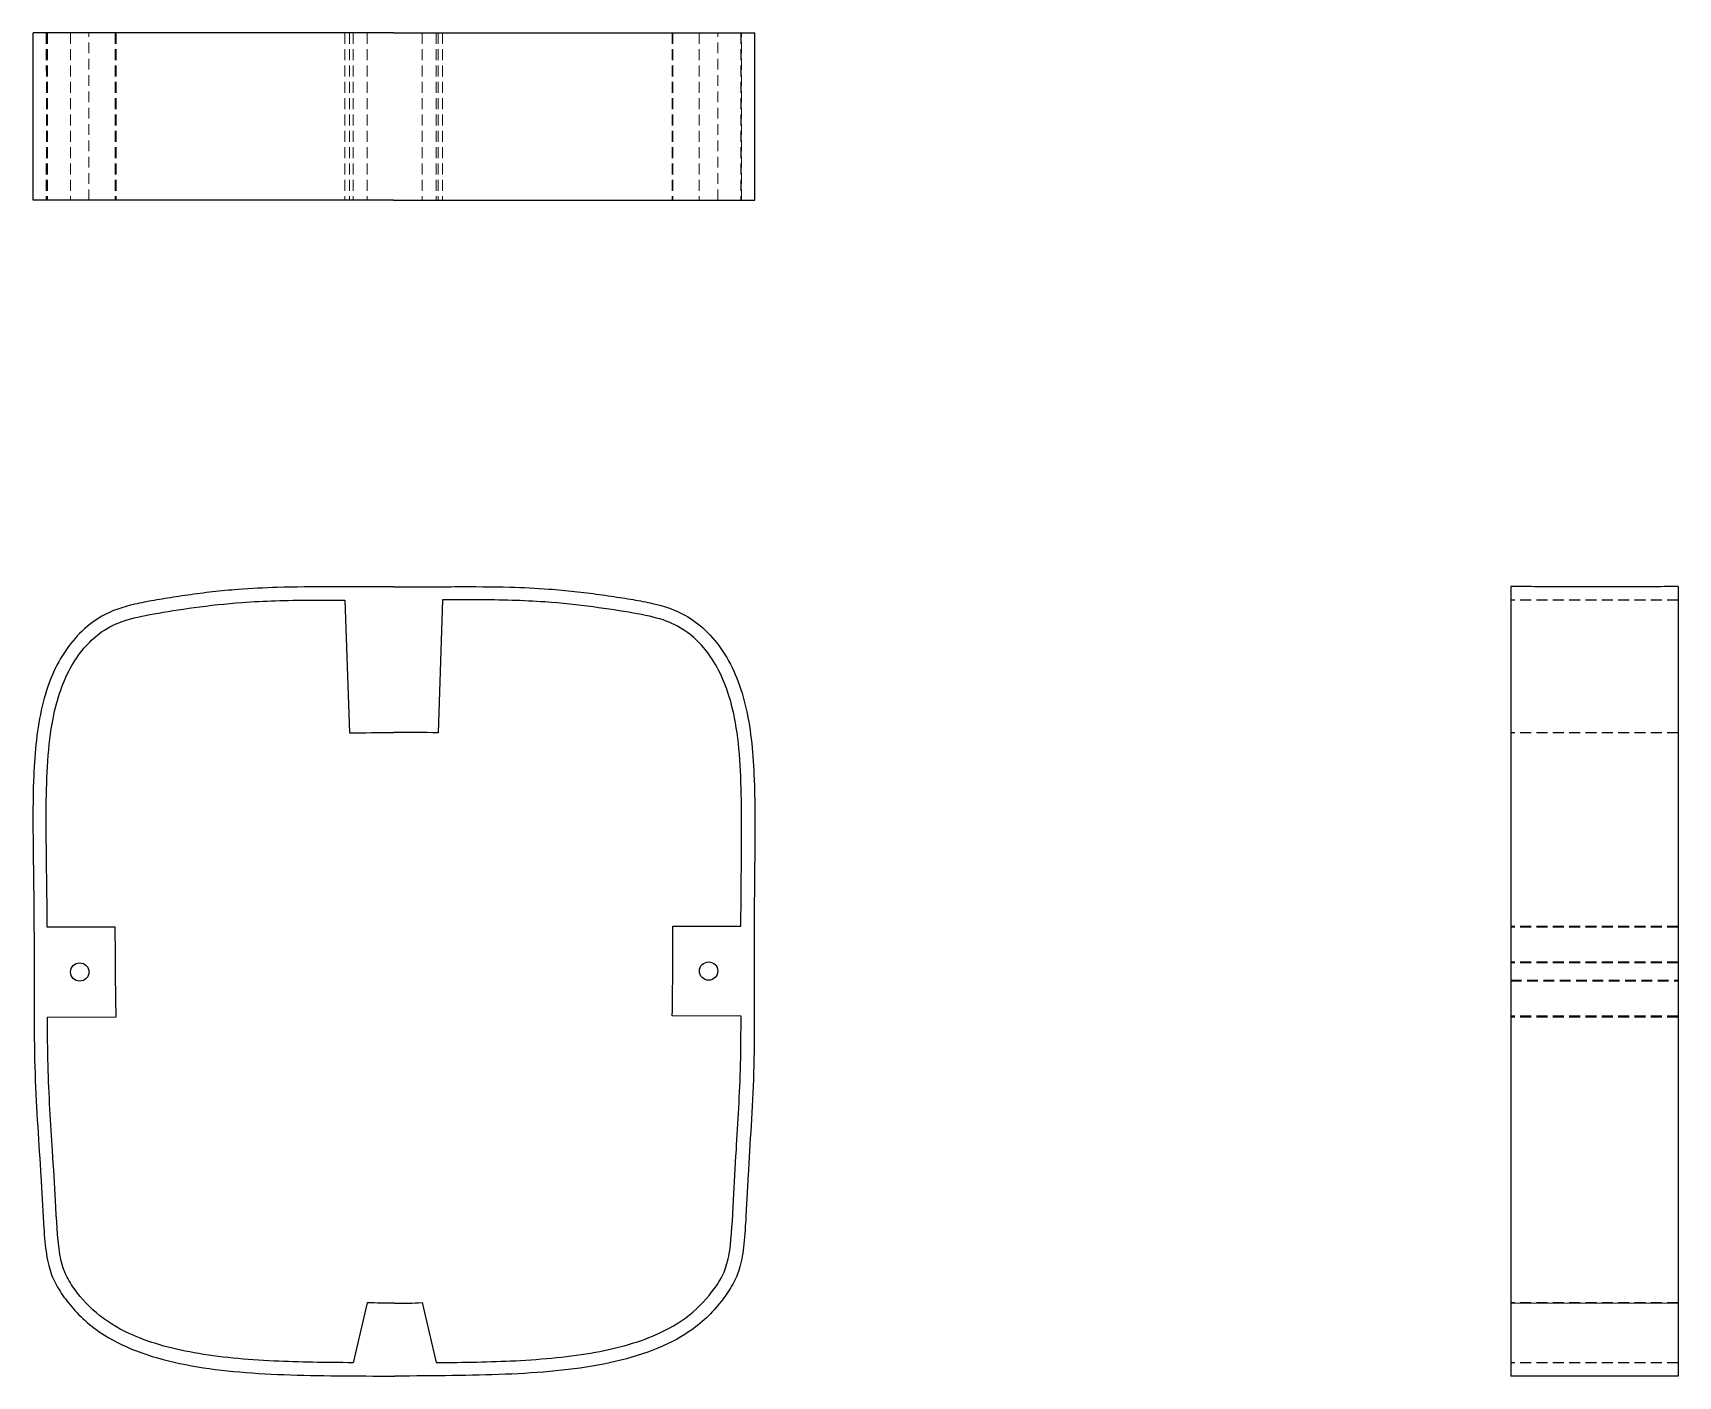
# Model space of a CAD drawing. Header units: millimetres. Extents: x 41 to 233, y 11 to 168.
import ezdxf

# ---------------------------------------------------------------- set-up
doc = ezdxf.new("R2010")
doc.units = ezdxf.units.MM
doc.linetypes.add('HIDDEN', pattern=[1.905, 1.27, -0.635])

msp = doc.modelspace()

# ---------------------------------------------------------------- linework, layer by layer
at = {"color": 7, "linetype": 'HIDDEN', "lineweight": 18}
for p, q in [((42.52, 167.76), (42.52, 148.24)), ((42.54, 167.76), (42.54, 148.24)), ((45.24, 167.76), (45.24, 148.24)), ((47.39, 148.24), (47.39, 167.76)), ((50.46, 167.76), (50.46, 148.24)), ((50.56, 167.76), (50.56, 148.24)), ((77.22, 167.76), (77.22, 148.24)), ((77.78, 167.76), (77.78, 148.24)), ((78.22, 167.76), (78.22, 148.24)), ((79.85, 167.76), (79.85, 148.24)), ((86.25, 167.76), (86.25, 148.24)), ((87.9, 167.76), (87.9, 148.24)), ((88.12, 167.76), (88.12, 148.24)), ((88.63, 167.76), (88.63, 148.24)), ((115.44, 167.76), (115.44, 148.24)), ((115.51, 167.76), (115.51, 148.24)), ((118.59, 167.76), (118.59, 148.24)), ((120.74, 148.24), (120.74, 167.76)), ((123.45, 167.76), (123.45, 148.24)), ((123.46, 167.76), (123.46, 148.24)), ((232.76, 101.64), (213.24, 101.64)), ((232.76, 101.62), (213.24, 101.62)), ((232.76, 86.17), (213.24, 86.17)), ((232.76, 86.17), (213.24, 86.17)), ((232.76, 86.17), (213.24, 86.17)), ((232.76, 86.13), (213.24, 86.13)), ((232.76, 86.11), (213.24, 86.11)), ((232.76, 63.58), (213.24, 63.58)), ((232.76, 63.57), (213.24, 63.57)), ((232.76, 63.48), (213.24, 63.48)), ((232.76, 63.45), (213.24, 63.45)), ((232.76, 59.41), (213.24, 59.41)), ((232.76, 59.3), (213.24, 59.3)), ((213.24, 57.27), (232.76, 57.27)), ((213.24, 57.16), (232.76, 57.16)), ((232.76, 53.11), (213.24, 53.11)), ((232.76, 53.1), (213.24, 53.1)), ((232.76, 53.01), (213.24, 53.01)), ((232.76, 52.98), (213.24, 52.98)), ((232.76, 19.67), (213.24, 19.67)), ((232.76, 19.66), (213.24, 19.66)), ((232.76, 19.6), (213.24, 19.6)), ((213.24, 19.6), (232.76, 19.6)), ((213.24, 19.6), (232.76, 19.6)), ((232.76, 12.67), (213.24, 12.67)), ((232.76, 12.66), (213.24, 12.66))]:
    msp.add_line(p, q, dxfattribs=at)
at = {"color": 7, "linetype": 'Continuous', "lineweight": 25}
for p, q in [((77.22, 101.62), (77.78, 86.11)), ((88.63, 101.64), (88.12, 86.13)), ((50.46, 63.48), (42.52, 63.45)), ((115.51, 63.58), (123.45, 63.57)), ((42.54, 52.98), (50.56, 53.01)), ((123.46, 53.1), (115.44, 53.11)), ((79.85, 19.66), (78.22, 12.66)), ((86.25, 19.67), (87.9, 12.67)), ((232.76, 11.1), (213.24, 11.1))]:
    msp.add_line(p, q, dxfattribs=at)
for centre, major_axis in [((46.32, 58.23), (1.07, 0)), ((119.67, 58.34), (-1.07, 0))]:
    msp.add_ellipse(centre, major_axis=major_axis, ratio=0.996023, dxfattribs=at)
for points, knots in [([(40.86, 167.76), (40.86, 166.14), (40.86, 162.89), (40.86, 158), (40.86, 153.11), (40.86, 149.86), (40.86, 148.24)], [0, 0, 0, 0, 0.250352, 0.50005, 0.749821, 1, 1, 1, 1]), ([(82.92, 167.76), (80.95, 167.76), (77.01, 167.76), (71.1, 167.76), (65.18, 167.76), (59.88, 167.76), (55.89, 167.76), (53.18, 167.76), (51.15, 167.76), (49.17, 167.76), (47.38, 167.76), (45.82, 167.76), (44.64, 167.76), (43.77, 167.76), (43.12, 167.76), (42.57, 167.76), (41.97, 167.76), (41.43, 167.76), (41.08, 167.76), (40.89, 167.76), (40.87, 167.76), (40.87, 167.76)], [0, 0, 0, 0, 0.097745, 0.195483, 0.293546, 0.391592, 0.459732, 0.493959, 0.52814, 0.563061, 0.599171, 0.634098, 0.669921, 0.694531, 0.719148, 0.744438, 0.769734, 0.822264, 0.874955, 0.927629, 1, 1, 1, 1]), ([(82.92, 167.76), (84.89, 167.76), (88.83, 167.76), (94.75, 167.76), (100.67, 167.76), (105.97, 167.76), (109.97, 167.76), (112.68, 167.76), (114.7, 167.76), (116.68, 167.76), (118.48, 167.76), (120.05, 167.76), (121.23, 167.76), (122.11, 167.76), (122.76, 167.76), (123.31, 167.76), (123.92, 167.76), (124.46, 167.76), (124.83, 167.76), (125.03, 167.76), (125.08, 167.76), (125.07, 167.76), (125.07, 167.76)], [0, 0, 0, 0, 0.096818, 0.1936296, 0.2907628, 0.3878786, 0.4553603, 0.4892576, 0.5231076, 0.557697, 0.5934627, 0.6280577, 0.6635395, 0.6879152, 0.712298, 0.7373473, 0.7624026, 0.8144245, 0.866606, 0.918771, 0.9988061, 1, 1, 1, 1]), ([(125.07, 148.24), (125.07, 149.54), (125.07, 152.13), (125.07, 156.04), (125.07, 159.96), (125.07, 163.87), (125.07, 166.46), (125.07, 167.76)], [0, 0, 0, 0, 0.200837, 0.400575, 0.59978, 0.799581, 1, 1, 1, 1]), ([(82.92, 148.24), (80.95, 148.24), (77.01, 148.24), (71.1, 148.24), (65.18, 148.24), (59.88, 148.24), (55.89, 148.24), (53.18, 148.24), (51.15, 148.24), (49.17, 148.24), (47.38, 148.24), (45.82, 148.24), (44.64, 148.24), (43.77, 148.24), (43.12, 148.24), (42.57, 148.24), (41.97, 148.24), (41.43, 148.24), (41.08, 148.24), (40.89, 148.24), (40.87, 148.24), (40.87, 148.24)], [0, 0, 0, 0, 0.097744, 0.195482, 0.293544, 0.391588, 0.459727, 0.493955, 0.528135, 0.563056, 0.599165, 0.634092, 0.669915, 0.694524, 0.719142, 0.744431, 0.769728, 0.822257, 0.874947, 0.927621, 1, 1, 1, 1]), ([(82.92, 148.24), (84.89, 148.24), (88.83, 148.24), (94.75, 148.24), (100.67, 148.24), (105.97, 148.24), (109.97, 148.24), (112.68, 148.24), (114.7, 148.24), (116.68, 148.24), (118.48, 148.24), (120.05, 148.24), (121.23, 148.24), (122.11, 148.24), (122.76, 148.24), (123.31, 148.24), (123.92, 148.24), (124.46, 148.24), (124.83, 148.24), (125.03, 148.24), (125.08, 148.24), (125.07, 148.24), (125.07, 148.24)], [0, 0, 0, 0, 0.09682, 0.193633, 0.290767, 0.387885, 0.455368, 0.489265, 0.523116, 0.557706, 0.593472, 0.628068, 0.66355, 0.687926, 0.712309, 0.737359, 0.762415, 0.814438, 0.86662, 0.918786, 0.998822, 1, 1, 1, 1]), ([(82.92, 103.15), (80.39, 103.15), (75.66, 103.17), (69.84, 103.14), (65.79, 102.93), (62.79, 102.68), (60.34, 102.4), (57.51, 101.99), (54.95, 101.58), (51.95, 101.01), (49.27, 100.13), (46.54, 98.12), (44.44, 95.61), (42.83, 92.47), (41.39, 87.6), (40.85, 81.34), (40.85, 73.95), (40.96, 67.09), (41, 60.07), (40.99, 55.32), (40.99, 52.98)], [0, 0, 0, 0, 0.0365079, 0.0730159, 0.1003968, 0.1095238, 0.1277778, 0.1460317, 0.1642857, 0.1825397, 0.2190476, 0.2433862, 0.2677249, 0.2920635, 0.3164021, 0.3650793, 0.4015873, 0.4380952, 0.4746032, 0.5111111, 0.5111111, 0.5111111, 0.5111111]), ([(82.92, 103.15), (85.46, 103.15), (90.18, 103.19), (96, 103.18), (100.06, 102.98), (103.05, 102.74), (105.51, 102.47), (108.34, 102.07), (110.91, 101.67), (113.9, 101.11), (116.59, 100.23), (119.32, 98.23), (121.43, 95.73), (123.05, 92.59), (124.51, 87.73), (125.06, 81.46), (125.08, 74.07), (125, 67.22), (124.98, 60.2), (125.01, 55.45), (125, 53.1)], [0, 0, 0, 0, 0.0365079, 0.0730159, 0.1003968, 0.1095238, 0.1277778, 0.1460317, 0.1642857, 0.1825397, 0.2190476, 0.2433862, 0.2677249, 0.2920635, 0.3164021, 0.3650793, 0.4015873, 0.4380952, 0.4746032, 0.5111111, 0.5111111, 0.5111111, 0.5111111]), ([(232.76, 103.18), (232.22, 103.18), (231.15, 103.18), (229.55, 103.17), (228.07, 103.16), (226.71, 103.16), (225.48, 103.16), (224.23, 103.15), (222.99, 103.15), (221.76, 103.16), (220.53, 103.16), (219.31, 103.16), (217.66, 103.17), (215.64, 103.18), (214.05, 103.18), (213.24, 103.18)], [0, 0, 0, 0, 0.095439, 0.188924, 0.277524, 0.339396, 0.396998, 0.451364, 0.50476, 0.559126, 0.615656, 0.674838, 0.736636, 0.866335, 1, 1, 1, 1]), ([(213.24, 103.18), (213.24, 103.18), (213.24, 103.19), (213.24, 102.98), (213.24, 102.43), (213.24, 101.82), (213.24, 101.35), (213.24, 100.85), (213.24, 100.06), (213.24, 98.88), (213.24, 97.39), (213.24, 95.86), (213.24, 94.39), (213.24, 93.03), (213.24, 91.62), (213.24, 89.63), (213.24, 87.05), (213.24, 83.89), (213.24, 80.14), (213.24, 75.82), (213.24, 66.62), (213.24, 59.05), (213.24, 53.1)], [0, 0, 0, 0, 0.055611, 0.133522, 0.211419, 0.265547, 0.292736, 0.319887, 0.347631, 0.376319, 0.404068, 0.432528, 0.45208, 0.471638, 0.49173, 0.511827, 0.553554, 0.595409, 0.637251, 0.701448, 0.765658, 1, 1, 1, 1]), ([(232.76, 103.18), (232.76, 103.18), (232.76, 103.19), (232.76, 102.98), (232.76, 102.43), (232.76, 101.82), (232.76, 101.35), (232.76, 100.85), (232.76, 100.06), (232.76, 98.88), (232.76, 97.39), (232.76, 95.86), (232.76, 94.39), (232.76, 93.03), (232.76, 91.62), (232.76, 89.63), (232.76, 87.05), (232.76, 83.89), (232.76, 80.14), (232.76, 75.82), (232.76, 66.62), (232.76, 59.05), (232.76, 53.1)], [0, 0, 0, 0, 0.055611, 0.133522, 0.211419, 0.265547, 0.292736, 0.319887, 0.347632, 0.376319, 0.404068, 0.432528, 0.45208, 0.471638, 0.49173, 0.511827, 0.553554, 0.595409, 0.637251, 0.701448, 0.765658, 1, 1, 1, 1]), ([(42.52, 63.45), (42.52, 64.48), (42.51, 65.51), (42.5, 66.52), (42.46, 70.29), (42.38, 73.97), (42.41, 77.52), (42.44, 81.17), (42.6, 84.68), (43.2, 87.78), (43.66, 90.14), (44.39, 92.25), (45.4, 93.98), (46.37, 95.67), (47.61, 97), (48.87, 97.89), (49.71, 98.47), (50.54, 98.88), (51.48, 99.19), (52.48, 99.53), (53.63, 99.77), (54.98, 100.01), (56.37, 100.26), (57.97, 100.51), (59.65, 100.74), (61.46, 100.99), (63.34, 101.2), (65.25, 101.34), (67.82, 101.52), (70.43, 101.6), (73.21, 101.62), (74.5, 101.62), (75.84, 101.62), (77.22, 101.62)], [-0.4570364, -0.4570364, -0.4570364, -0.4570364, -0.4410213, -0.4410213, -0.4410213, -0.3818614, -0.3818614, -0.3818614, -0.3207702, -0.3207702, -0.3207702, -0.2740549, -0.2740549, -0.2740549, -0.2285002, -0.2285002, -0.2285002, -0.1984403, -0.1984403, -0.1984403, -0.1664978, -0.1664978, -0.1664978, -0.133625, -0.133625, -0.133625, -0.0982826, -0.0982826, -0.0982826, -0.0508488, -0.0508488, -0.0508488, -0.0287938, -0.0287938, -0.0287938, -0.0287938]), ([(123.45, 63.57), (123.45, 64.6), (123.45, 65.63), (123.46, 66.65), (123.49, 70.41), (123.55, 74.09), (123.51, 77.64), (123.47, 81.3), (123.3, 84.81), (122.69, 87.89), (122.22, 90.26), (121.49, 92.36), (120.48, 94.09), (119.5, 95.78), (118.26, 97.1), (116.99, 97.99), (116.16, 98.57), (115.32, 98.97), (114.38, 99.29), (113.38, 99.62), (112.23, 99.86), (110.88, 100.1), (109.49, 100.34), (107.89, 100.58), (106.2, 100.81), (104.4, 101.05), (102.51, 101.25), (100.6, 101.39), (98.04, 101.57), (95.42, 101.63), (92.64, 101.64), (91.35, 101.65), (90.01, 101.64), (88.63, 101.64)], [-0.4570364, -0.4570364, -0.4570364, -0.4570364, -0.4410213, -0.4410213, -0.4410213, -0.3818614, -0.3818614, -0.3818614, -0.3207702, -0.3207702, -0.3207702, -0.2740549, -0.2740549, -0.2740549, -0.2285002, -0.2285002, -0.2285002, -0.1984403, -0.1984403, -0.1984403, -0.1664978, -0.1664978, -0.1664978, -0.133625, -0.133625, -0.133625, -0.0982826, -0.0982826, -0.0982826, -0.0508488, -0.0508488, -0.0508488, -0.0287938, -0.0287938, -0.0287938, -0.0287938]), ([(40.99, 52.98), (41, 50.73), (41.06, 46.3), (41.4, 40.15), (41.73, 35.29), (41.94, 31.53), (42.1, 28.52), (42.33, 25.52), (42.88, 23.07), (43.81, 21.22), (45.11, 19.43), (46.85, 17.56), (49.5, 15.53), (53.41, 13.69), (58.61, 12.34), (64.22, 11.58), (70.1, 11.23), (76.32, 11.12), (80.76, 11.11), (83.06, 11.1)], [0.5111111, 0.5111111, 0.5111111, 0.5111111, 0.5460317, 0.5809524, 0.615873, 0.6333333, 0.6507936, 0.6740741, 0.6973545, 0.7206349, 0.7439153, 0.7671958, 0.7904762, 0.8253968, 0.8603175, 0.8952381, 0.9301587, 0.9650794, 1, 1, 1, 1]), ([(78.22, 12.66), (74.98, 12.68), (71.92, 12.72), (68.99, 12.86), (65.71, 13.01), (62.59, 13.29), (59.66, 13.82), (56.88, 14.32), (54.29, 15.05), (52.14, 16.04), (50.61, 16.74), (49.32, 17.57), (48.26, 18.47), (47.1, 19.46), (46.2, 20.54), (45.51, 21.53), (45.1, 22.14), (44.78, 22.71), (44.52, 23.35), (44.28, 23.97), (44.09, 24.7), (43.95, 25.63), (43.71, 27.19), (43.61, 29.32), (43.49, 31.55), (43.38, 33.43), (43.27, 35.38), (43.14, 37.36), (42.93, 40.57), (42.71, 43.85), (42.62, 47.36), (42.57, 49.19), (42.55, 51.07), (42.54, 52.98)], [-0.9748253, -0.9748253, -0.9748253, -0.9748253, -0.9229639, -0.9229639, -0.9229639, -0.8648549, -0.8648549, -0.8648549, -0.8098322, -0.8098322, -0.8098322, -0.7708187, -0.7708187, -0.7708187, -0.7278762, -0.7278762, -0.7278762, -0.7015762, -0.7015762, -0.7015762, -0.6762342, -0.6762342, -0.6762342, -0.6338075, -0.6338075, -0.6338075, -0.5983122, -0.5983122, -0.5983122, -0.5409282, -0.5409282, -0.5409282, -0.5111177, -0.5111177, -0.5111177, -0.5111177]), ([(125, 53.1), (125, 50.85), (124.96, 46.42), (124.64, 40.27), (124.32, 35.41), (124.12, 31.65), (123.97, 28.64), (123.75, 25.65), (123.21, 23.19), (122.28, 21.34), (120.99, 19.54), (119.26, 17.66), (116.61, 15.63), (112.71, 13.78), (107.51, 12.41), (101.91, 11.63), (96.02, 11.27), (89.81, 11.14), (85.37, 11.11), (83.06, 11.1)], [0.5111111, 0.5111111, 0.5111111, 0.5111111, 0.5460317, 0.5809524, 0.615873, 0.6333333, 0.6507936, 0.6740741, 0.6973545, 0.7206349, 0.7439153, 0.7671958, 0.7904762, 0.8253968, 0.8603175, 0.8952381, 0.9301587, 0.9650794, 1, 1, 1, 1]), ([(87.9, 12.67), (91.14, 12.7), (94.2, 12.76), (97.13, 12.9), (100.41, 13.07), (103.53, 13.35), (106.46, 13.89), (109.24, 14.39), (111.82, 15.13), (113.97, 16.13), (115.5, 16.84), (116.79, 17.67), (117.84, 18.57), (119, 19.57), (119.9, 20.65), (120.58, 21.64), (121, 22.25), (121.31, 22.82), (121.57, 23.47), (121.81, 24.09), (122, 24.81), (122.13, 25.75), (122.37, 27.31), (122.46, 29.43), (122.58, 31.67), (122.67, 33.54), (122.78, 35.5), (122.91, 37.48), (123.1, 40.69), (123.31, 43.97), (123.4, 47.48), (123.44, 49.31), (123.46, 51.19), (123.46, 53.1)], [-0.9748253, -0.9748253, -0.9748253, -0.9748253, -0.9229639, -0.9229639, -0.9229639, -0.8648549, -0.8648549, -0.8648549, -0.8098322, -0.8098322, -0.8098322, -0.7708187, -0.7708187, -0.7708187, -0.7278762, -0.7278762, -0.7278762, -0.7015762, -0.7015762, -0.7015762, -0.6762342, -0.6762342, -0.6762342, -0.6338075, -0.6338075, -0.6338075, -0.5983122, -0.5983122, -0.5983122, -0.5409282, -0.5409282, -0.5409282, -0.5111177, -0.5111177, -0.5111177, -0.5111177]), ([(213.24, 53.1), (213.24, 50.85), (213.24, 46.42), (213.24, 40.27), (213.24, 35.41), (213.24, 31.65), (213.24, 28.64), (213.24, 25.65), (213.24, 23.19), (213.24, 21.34), (213.24, 19.54), (213.24, 17.66), (213.24, 15.63), (213.24, 13.78), (213.24, 12.41), (213.24, 11.63), (213.24, 11.27), (213.24, 11.14), (213.24, 11.11), (213.24, 11.1)], [0.5111111, 0.5111111, 0.5111111, 0.5111111, 0.5460317, 0.5809524, 0.615873, 0.6333333, 0.6507936, 0.6740741, 0.6973545, 0.7206349, 0.7439153, 0.7671958, 0.7904762, 0.8253968, 0.8603175, 0.8952381, 0.9301587, 0.9650794, 1, 1, 1, 1]), ([(232.76, 53.1), (232.76, 50.85), (232.76, 46.42), (232.76, 40.27), (232.76, 35.41), (232.76, 31.65), (232.76, 28.64), (232.76, 25.65), (232.76, 23.19), (232.76, 21.34), (232.76, 19.54), (232.76, 17.66), (232.76, 15.63), (232.76, 13.78), (232.76, 12.41), (232.76, 11.63), (232.76, 11.27), (232.76, 11.14), (232.76, 11.11), (232.76, 11.1)], [0.5111111, 0.5111111, 0.5111111, 0.5111111, 0.5460317, 0.5809524, 0.615873, 0.6333333, 0.6507936, 0.6740741, 0.6973545, 0.7206349, 0.7439153, 0.7671958, 0.7904762, 0.8253968, 0.8603175, 0.8952381, 0.9301587, 0.9650794, 1, 1, 1, 1])]:
    msp.add_open_spline(points, degree=3, knots=knots, dxfattribs=at)
at = {"color": 7, "linetype": 'HIDDEN', "lineweight": 18}
for points, knots in [([(42.41, 167.76), (42.41, 166.95), (42.41, 165.34), (42.42, 162.91), (42.43, 160.46), (42.43, 157.99), (42.42, 155.54), (42.42, 153.1), (42.41, 150.67), (42.41, 149.05), (42.41, 148.24)], [0, 0, 0, 0, 0.1287, 0.255378, 0.379092, 0.50096, 0.623325, 0.747361, 0.873139, 1, 1, 1, 1]), ([(123.52, 148.24), (123.52, 149.05), (123.52, 150.65), (123.51, 152.82), (123.5, 154.73), (123.5, 156.37), (123.5, 158.28), (123.5, 160.46), (123.51, 162.9), (123.52, 165.34), (123.52, 166.95), (123.52, 167.76)], [0, 0, 0, 0, 0.129544, 0.256597, 0.339287, 0.420545, 0.50124, 0.62297, 0.746767, 0.872714, 1, 1, 1, 1]), ([(232.76, 101.65), (231.95, 101.65), (230.34, 101.65), (227.9, 101.64), (225.45, 101.64), (223, 101.64), (220.55, 101.64), (218.11, 101.65), (215.67, 101.65), (214.05, 101.65), (213.24, 101.65)], [0, 0, 0, 0, 0.127288, 0.253397, 0.377617, 0.500621, 0.623953, 0.748375, 0.873882, 1, 1, 1, 1]), ([(232.76, 101.62), (231.68, 101.62), (229.52, 101.62), (226.27, 101.62), (223, 101.62), (219.74, 101.62), (216.48, 101.62), (214.32, 101.62), (213.24, 101.62)], [0, 0, 0, 0, 0.167931, 0.334691, 0.50026, 0.666049, 0.832711, 1, 1, 1, 1])]:
    msp.add_open_spline(points, degree=3, knots=knots, dxfattribs=at)
at = {"color": 7, "linetype": 'Continuous', "lineweight": 25}
for points in [[(77.78, 86.11), (79.46, 86.15), (81.18, 86.17), (82.95, 86.17)], [(88.12, 86.13), (86.44, 86.16), (84.72, 86.17), (82.95, 86.17)], [(50.56, 53.01), (50.49, 56.49), (50.48, 60.05), (50.46, 63.48)], [(115.44, 53.11), (115.5, 56.59), (115.5, 60.15), (115.51, 63.58)], [(83.05, 19.6), (81.98, 19.6), (80.92, 19.61), (79.85, 19.66)], [(83.05, 19.6), (84.12, 19.6), (85.18, 19.62), (86.25, 19.67)]]:
    msp.add_open_spline(points, degree=3, dxfattribs=at)

doc.saveas('drawing.dxf')
